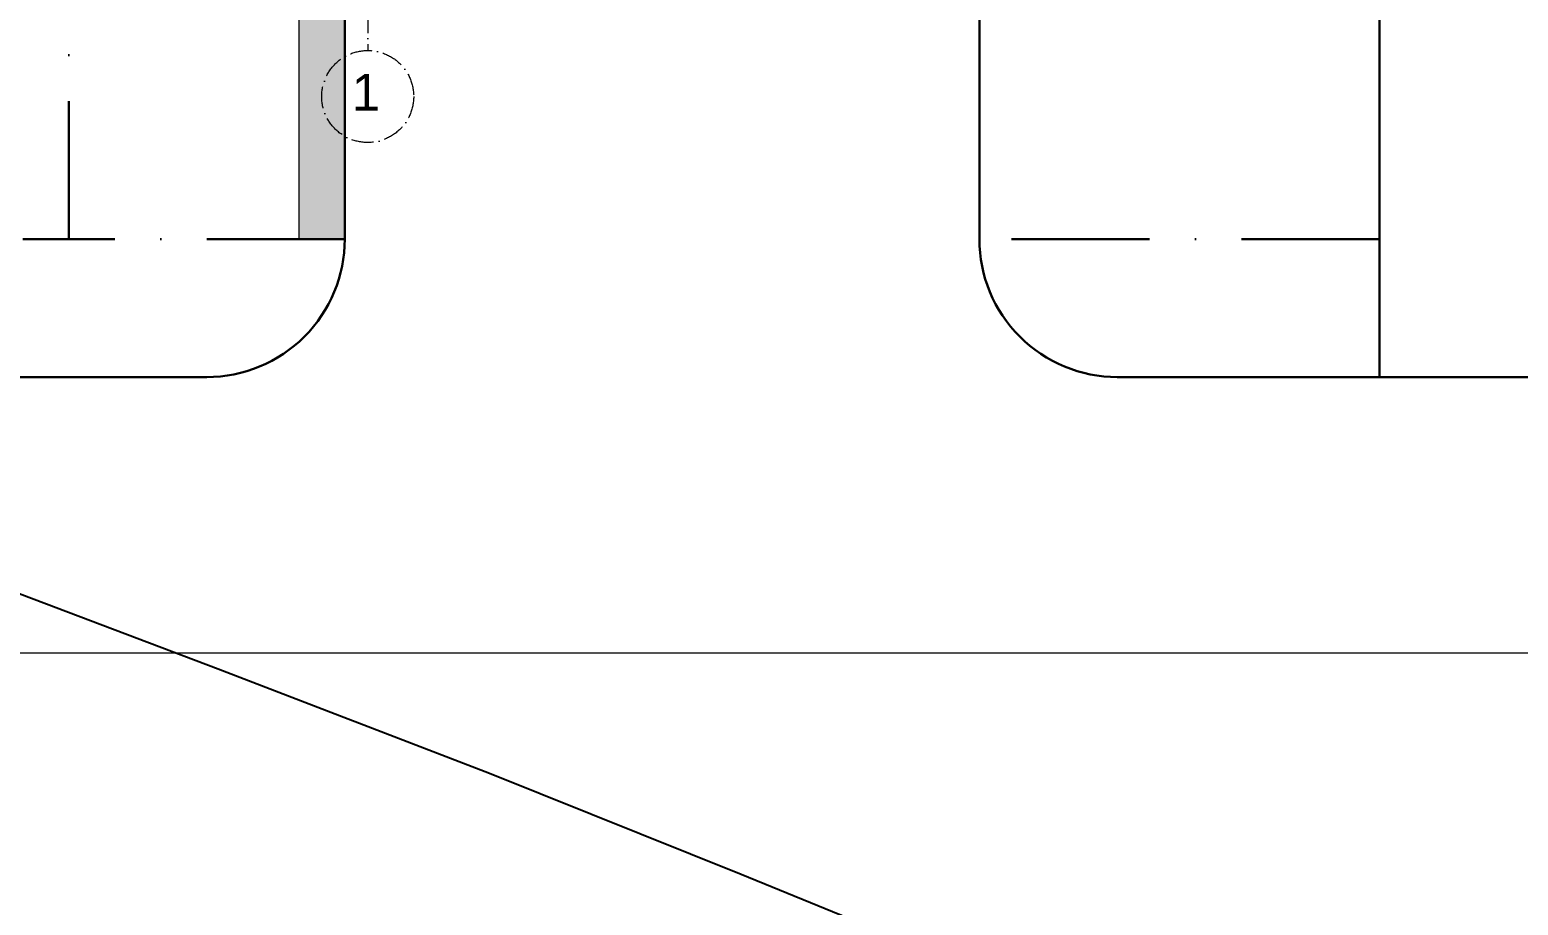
# Model space of a CAD drawing. Header units: millimetres. Extents: x 1353783 to 6492029790, y -7276956 to -512500.
# Drawn here: x 9965677 to 9968914, y -2823250 to -2821347 of the extents above; entities that cross this region are included whole.
import ezdxf

# ---------------------------------------------------------------- set-up
doc = ezdxf.new("R2010")
doc.units = ezdxf.units.MM
for name, pattern in [('482 Границы районов', [5, 3, -1, 0, -1]), ('ACAD_ISO10W100', [18, 12, -3, 0, -3]), ('CONTI', [0]), ('осевая', [50.8, 31.75, -6.35, 6.35, -6.35])]:
    doc.linetypes.add(name, pattern=pattern)
doc.layers.get('0').update_dxf_attribs({"lineweight": 5})
doc.layers.get('Defpoints').update_dxf_attribs({"color": 255})
doc.layers.add('GORIZUNKNOWN', color=32, linetype='CONTI')
doc.layers.add('РЕЛЬЕФ', color=7, linetype='CONTI')
for name, color, linetype, lineweight in [('ГП-Граница учасика ИЖС', 3, 'Continuous', 5), ('ГП-Тратуар', 3, 'Continuous', 5), ('оси', 231, 'осевая', 9)]:
    doc.layers.add(name, color=color, linetype=linetype, lineweight=lineweight)
doc.styles.add('GOST Common', font='', dxfattribs={"height": 3})
doc.styles.get('GOST Common').set_extended_font_data('GOST Common')

# ---------------------------------------------------------------- blocks, each defined once
blk = doc.blocks.new('амвамвам')
at = {"lineweight": 30, "ltscale": 100, "true_color": 0x939598}
h = blk.add_hatch(color=252, dxfattribs=at)
h.dxf.hatch_style = 1
h.paths.add_polyline_path([(9799280, -3510392), (9799280, -3510892), (9794930, -3510892), (9794930, -3510392)], flags=17)
h.paths.add_polyline_path([(9802080, -3510392), (9802080, -3510892), (9813530, -3510892), (9813530, -3495992), (9788030, -3495992), (9787530, -3495992), (9787530, -3513392), (9788030, -3513392), (9788030, -3496492), (9813030, -3496492), (9813030, -3510392)])
at = {"color": 251, "lineweight": 15, "ltscale": 100, "true_color": 0x636466}
blk.add_lwpolyline([(9802080, -3510392), (9802080, -3510892), (9813530, -3510892), (9813530, -3495992), (9788030, -3495992), (9787530, -3495992), (9787530, -3513392), (9788030, -3513392), (9788030, -3496492), (9813030, -3496492), (9813030, -3510392)], close=True, dxfattribs=at)
blk = doc.blocks.new('ТИП-3')
at = {"layer": 'оси', "color": 251, "linetype": 'ACAD_ISO10W100', "lineweight": 13, "ltscale": 20, "true_color": 0x636466}
blk.add_line((10363214, -2868431), (10363214, -2883281), dxfattribs=at)
blk.add_circle((10363214, -2883781), 500, dxfattribs=at)
at = {"layer": 'оси', "color": 251, "linetype": 'ACAD_ISO10W100', "lineweight": 13, "ltscale": 20, "true_color": 0x636466, "insert": (10363194, -2883535), "char_height": 400, "width": 158.4, "attachment_point": 2, "line_spacing_factor": 1.016949, "style": 'GOST Common'}
blk.add_mtext('{\\fArial|b0|i0|c204|p34;1}', dxfattribs=at)
blk = doc.blocks.new('оо')
at = {"layer": 'GORIZUNKNOWN', "color": 9, "true_color": 0xc7c8ca}
blk.add_lwpolyline([(222771.923, -3431659.432), (222774.563, -3431661.532), (222777.023, -3431663.512), (222779.293, -3431665.392), (222781.363, -3431667.132)], dxfattribs=at)

msp = doc.modelspace()

# ---------------------------------------------------------------- linework, layer by layer
at = {"layer": 'Defpoints', "lineweight": 0, "ltscale": 100}
msp.add_lwpolyline([(9958662, -2822701.4), (9997962.4, -2822701.4)], dxfattribs=at)
at = {"layer": 'ГП-Граница учасика ИЖС', "color": 94, "linetype": '482 Границы районов', "lineweight": 30, "ltscale": 100}
for points in [[(9965162.4, -2821801.7), (9965762.4, -2821801.7), (9965762.4, -2816901.7), (9959562.4, -2816901.7), (9959562.4, -2821801.7), (9962352.4, -2821801.7)], [(9966362.4, -2821801.7), (9965762.4, -2821801.7), (9965762.4, -2816901.7), (9971962.4, -2816901.7), (9971962.4, -2821801.7), (9969172.4, -2821801.7)], [(9968612.4, -2821801.7), (9967742.4, -2821801.7)]]:
    msp.add_lwpolyline(points, dxfattribs=at)
at = {"layer": 'ГП-Граница учасика ИЖС', "color": 251, "lineweight": 30, "ltscale": 100}
for points in [[(9966362.4, -2821201.6), (9966362.4, -2821801.7, -0.414214), (9966062.4, -2822101.7), (9965462.4, -2822101.7, -0.414214), (9965162.4, -2821801.7), (9965162.4, -2821201.7)], [(9976182.4, -2821201.6), (9976182.4, -2821801.7, -0.414214), (9975882.4, -2822101.7), (9968042.4, -2822101.7, -0.414214), (9967742.4, -2821801.7), (9967742.4, -2821201.6)]]:
    msp.add_lwpolyline(points, format="xyb", dxfattribs=at)
msp.add_lwpolyline([(9968612.4, -2822101.7), (9968612.4, -2821201.6), (9967742.4, -2821201.6)], dxfattribs=at)

# ---------------------------------------------------------------- block references
at = {"color": 1, "lineweight": 30, "xscale": 0.1999999999999998, "yscale": 0.1999999999999998, "zscale": 0.1999999999999998, "rotation": 359.9999889757423}
msp.add_blockref('амвамвам', (8008756.4, -2119122.9), dxfattribs=at)
at = {"layer": 'ГП-Тратуар', "color": 3, "lineweight": 30, "xscale": 0.1999999999999998, "yscale": 0.1999999999999998, "zscale": 0.1999999999999998, "rotation": 359.9999889757423}
msp.add_blockref('ТИП-3', (7893769.6, -2244735.1), dxfattribs=at)
at = {"layer": 'РЕЛЬЕФ', "color": 240, "lineweight": 30, "true_color": 0xed1f24, "xscale": 200.0000000000001, "yscale": 200.0000000000001, "zscale": 200.0000000000001, "rotation": 17.80578495452471}
msp.add_blockref('оо', (-242329121, 637008728.1), dxfattribs=at)

doc.saveas('drawing.dxf')
